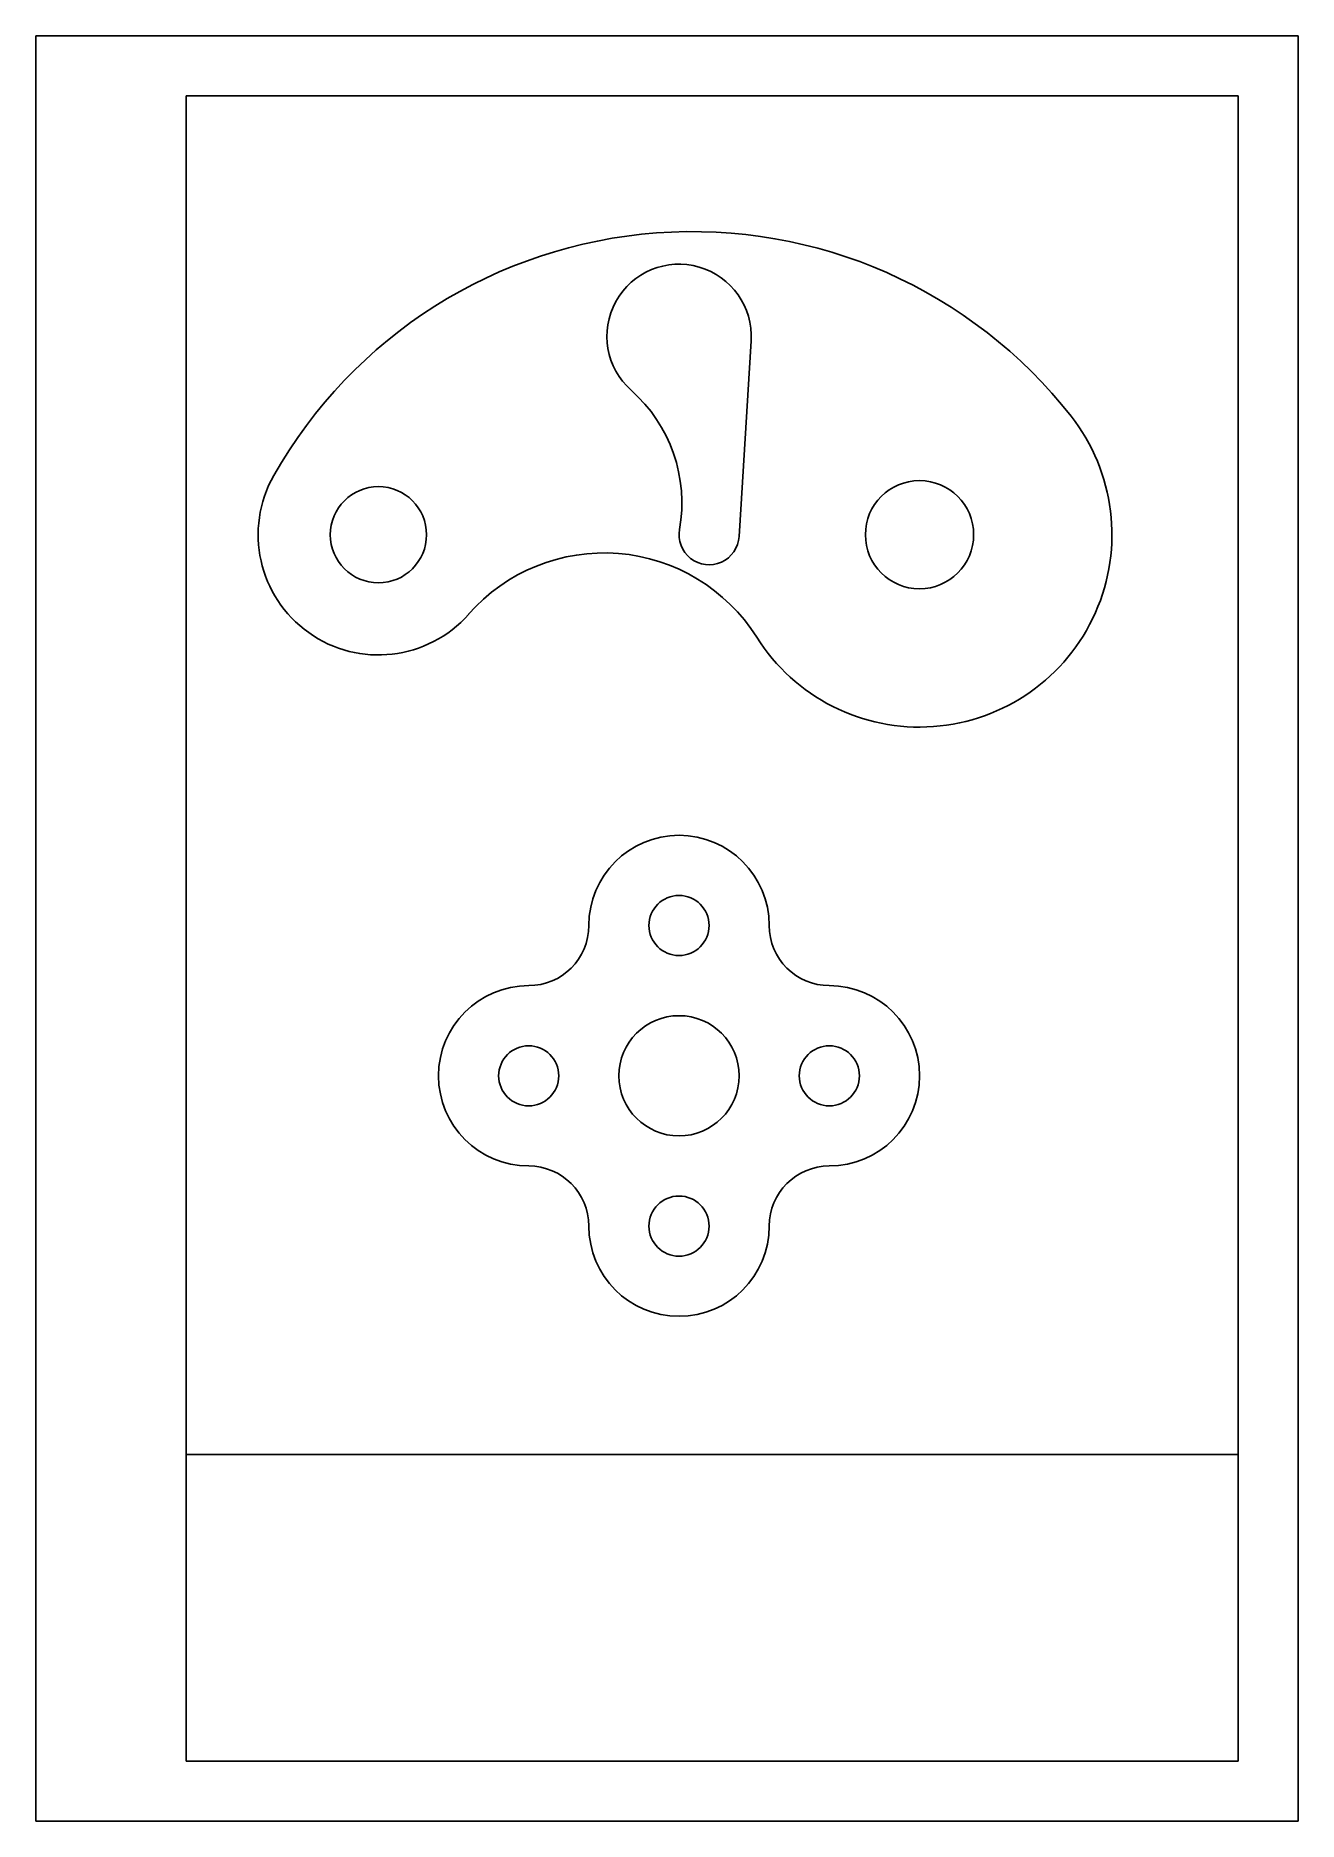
# Model space of a CAD drawing. Header units: millimetres. Extents: x 0 to 210, y 0 to 297.
import ezdxf

# ---------------------------------------------------------------- set-up
doc = ezdxf.new("R2010")
doc.units = ezdxf.units.MM

msp = doc.modelspace()

# ---------------------------------------------------------------- linework, layer by layer
for p, q in [((210, 297), (0, 297)), ((0, 297), (0, 0)), ((210, 0), (210, 297)), ((200, 287), (25, 287)), ((25, 287), (25, 10)), ((200, 10), (200, 287)), ((116.99, 213.7), (118.98, 246.27)), ((25, 61), (200, 61)), ((25, 10), (200, 10)), ((0, 0), (210, 0)), ((0, 0), (210, 0))]:
    msp.add_line(p, q)
for centre, radius in [((147, 214), 9), ((57, 214), 8), ((107, 149), 5), ((107, 149), 5), ((107, 124), 10), ((107, 124), 10), ((107, 124), 10), ((107, 124), 10), ((107, 124), 10), ((107, 124), 10), ((107, 124), 10), ((107, 124), 10), ((107, 124), 10), ((107, 124), 10), ((107, 124), 10), ((107, 124), 10), ((107, 124), 10), ((107, 124), 10), ((107, 124), 10), ((107, 124), 10), ((107, 124), 10), ((107, 124), 10), ((107, 124), 10), ((107, 124), 10), ((107, 124), 10), ((107, 124), 10), ((107, 124), 10), ((107, 124), 10), ((107, 124), 10), ((107, 124), 10), ((107, 124), 10), ((107, 124), 10), ((107, 124), 10), ((107, 124), 10), ((107, 124), 10), ((107, 124), 10), ((107, 124), 10), ((107, 124), 10), ((107, 124), 10), ((107, 124), 10), ((107, 124), 10), ((107, 124), 10), ((107, 124), 10), ((107, 124), 10), ((107, 124), 10), ((107, 124), 10), ((107, 124), 10), ((107, 124), 10), ((107, 124), 10), ((107, 124), 10), ((107, 124), 10), ((107, 124), 10), ((107, 124), 10), ((107, 124), 10), ((107, 124), 10), ((107, 124), 10), ((107, 124), 10), ((107, 124), 10), ((107, 124), 10), ((107, 124), 10), ((107, 124), 10), ((107, 124), 10), ((107, 124), 10), ((107, 124), 10), ((107, 124), 10), ((107, 124), 10), ((107, 124), 10), ((107, 124), 10), ((107, 124), 10), ((107, 124), 10), ((107, 124), 10), ((107, 124), 10), ((107, 124), 10), ((107, 124), 10), ((107, 124), 10), ((107, 124), 10), ((107, 124), 10), ((107, 124), 10), ((107, 124), 10), ((107, 124), 10), ((107, 124), 10), ((107, 124), 10), ((107, 124), 10), ((107, 124), 10), ((107, 124), 10), ((107, 124), 10), ((107, 124), 10), ((107, 124), 10), ((107, 124), 10), ((107, 124), 10), ((107, 124), 10), ((107, 124), 10), ((107, 124), 10), ((107, 124), 10), ((107, 124), 10), ((107, 124), 10), ((107, 124), 10), ((107, 124), 10), ((107, 124), 10), ((107, 124), 10), ((107, 124), 10), ((107, 124), 10), ((107, 124), 10), ((107, 124), 10), ((107, 124), 10), ((107, 124), 10), ((107, 124), 10), ((107, 124), 10), ((107, 124), 10), ((107, 124), 10), ((107, 124), 10), ((107, 124), 10), ((107, 124), 10), ((107, 124), 10), ((107, 124), 10), ((107, 124), 10), ((107, 124), 10), ((107, 124), 10), ((107, 124), 10), ((107, 124), 10), ((107, 124), 10), ((107, 124), 10), ((107, 124), 10), ((107, 124), 10), ((107, 124), 10), ((107, 124), 10), ((107, 124), 10), ((107, 124), 10), ((107, 124), 10), ((107, 124), 10), ((107, 124), 10), ((107, 124), 10), ((82, 124), 5), ((132, 124), 5), ((107, 99), 5), ((107, 99), 5)]:
    msp.add_circle(centre, radius)
for centre, radius, start, end in [((109.2, 184.42), 80, 38.0475, 150.4586), ((107, 247), 12, 356.5093, 228.4764), ((82.47, 219.3), 25, 349.8268, 48.4764), ((147, 214), 32, 212.1953, 38.0475), ((57, 214), 20, 150.4586, 318.6482), ((112, 214), 5, 169.8268, 356.5475), ((94.53, 180.97), 30, 32.1953, 138.6482), ((107, 149), 15, 0, 180), ((107, 149), 15, 0, 180), ((82, 149), 10, 270, 0), ((82, 149), 10, 270, 0), ((82, 149), 10, 270, 0), ((82, 149), 10, 270, 0), ((132, 149), 10, 180, 270), ((132, 149), 10, 180, 270), ((132, 149), 10, 180, 270), ((132, 149), 10, 180, 270), ((82, 124), 15, 90, 270), ((132, 124), 15, 270, 90), ((82, 99), 10, 0, 90), ((82, 99), 10, 0, 90), ((82, 99), 10, 0, 90), ((132, 99), 10, 90, 180), ((132, 99), 10, 90, 180), ((132, 99), 10, 90, 180), ((107, 99), 15, 180, 0), ((107, 99), 15, 180, 0)]:
    msp.add_arc(centre, radius, start, end)

doc.saveas('drawing.dxf')
